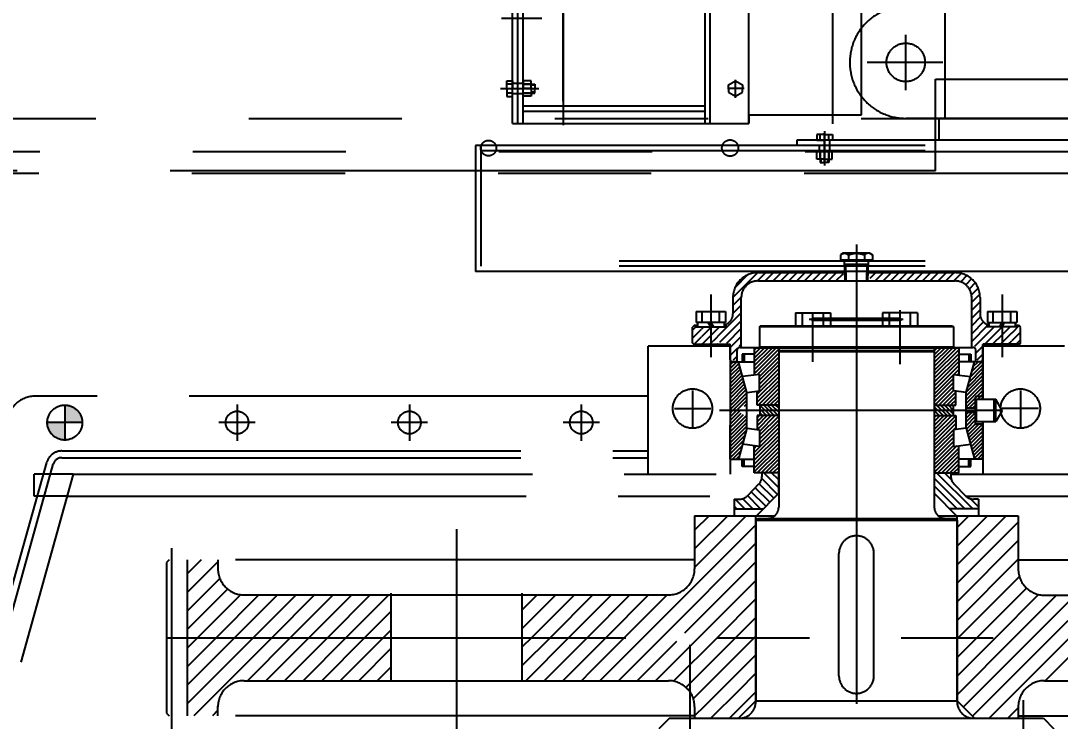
# Model space of a CAD drawing. Header units: millimetres. Extents: x 0 to 29400, y -802 to 20790.
# Drawn here: x 13250 to 14439, y 13466 to 14267 of the extents above; entities that cross this region are included whole.
import ezdxf

# ---------------------------------------------------------------- set-up
doc = ezdxf.new("R2010")
doc.units = ezdxf.units.MM
doc.header["$LTSCALE"] = 700
for name, pattern in [('F', [0.75, 0.5, -0.25]), ('G', [2, 1.25, -0.25, 0.25, -0.25]), ('K', [2.5, 1.25, -0.25, 0.25, -0.25, 0.25, -0.25])]:
    doc.linetypes.add(name, pattern=pattern)
for name, color, linetype in [('01', 7, 'Continuous'), ('02', 1, 'Continuous'), ('04', 2, 'F'), ('05', 4, 'G'), ('07', 6, 'K'), ('08', 1, 'Continuous'), ('11', 3, 'Continuous')]:
    doc.layers.add(name, color=color, linetype=linetype)
doc.styles.get("Standard").update_dxf_attribs({"font": 'isocp', "width": 0.707, "bigfont": 'intecad.shx'})
doc.dimstyles.new('INTE', dxfattribs={"dimscale": 70, "dimtxt": 3.5, "dimasz": 3, "dimexe": 3, "dimexo": 0, "dimgap": 1, "dimtad": 1, "dimdec": 0, "dimdsep": 46, "dimtxsty": 'Standard', "dimcen": 0, "dimclrd": 1, "dimclre": 1, "dimclrt": 3, "dimadec": 0, "dimazin": 0, "dimtfac": 1, "dimtdec": 0, "dimtmove": 0, "dimatfit": 0, "dimfxl": 1, "dimarcsym": 0})

# ---------------------------------------------------------------- blocks, each defined once
blk = doc.blocks.new('WERWER')
at = {"layer": '07', "color": 6, "linetype": 'K'}
for p, q in [((45708.5, 26384.1), (45874.5, 26384.1)), ((45708.5, 26279.1), (45708.5, 26384.1)), ((45708.5, 26279.1), (42795.5, 26279.1))]:
    blk.add_line(p, q, dxfattribs=at)
blk = doc.blocks.new('werwerwer')
at = {"layer": '07', "color": 6, "linetype": 'K'}
for p, q in [((9497.5, 11711.9), (17834.5, 11711.9)), ((9433.5, 11673.9), (18336.5, 11673.9)), ((17307.5, 11648.9), (10678.5, 11648.9))]:
    blk.add_line(p, q, dxfattribs=at)
at = {"layer": '07'}
blk.add_blockref('WERWER', (-30876, -14627.3), dxfattribs=at)
blk = doc.blocks.new('w34')
at = {"layer": '07', "linetype": 'K', "ltscale": 0.6}
h = blk.add_hatch(color=6, dxfattribs=at)
h.paths.add_polyline_path([(11631.8, 36044.3), (11611.8, 36044.3), (11611.8, 36064.3, -0.414214)])
h.paths.add_polyline_path([(11611.8, 36024.3, -0.414214), (11591.8, 36044.3), (11611.8, 36044.3)])
at = {"layer": '07', "color": 6, "linetype": 'K', "ltscale": 0.6}
for p, q in [((12617.8, 36557.1), (12617.8, 36391.9)), ((12573.3, 36424.1), (12573.3, 36487.4)), ((12615.6, 36455.9), (12529.3, 36455.9)), ((13023.8, 36391.9), (12573.3, 36391.9)), ((12611.3, 36366.9), (12611.3, 36391.9)), ((13023.8, 36366.9), (12611.3, 36366.9)), ((12516.9, 36247.9), (12516.9, 34971)), ((12501.7, 36237.8), (12498.5, 36235.9)), ((12498.5, 36235.9), (12498.5, 36229.8)), ((12532.1, 36237.8), (12501.7, 36237.8)), ((12507.7, 36235.9), (12507.7, 36229.8)), ((12526.1, 36235.9), (12526.1, 36229.8)), ((12532.1, 36237.8), (12535.4, 36235.9)), ((12535.4, 36235.9), (12535.4, 36229.8)), ((12535.4, 36229.8), (12498.5, 36229.8)), ((12503.3, 36229.8), (12503.3, 36229.5)), ((12504, 36206.1), (12503.3, 36229.5)), ((12530.4, 36224.8), (12503.4, 36224.8)), ((12505.2, 36206.1), (12504.6, 36224.8)), ((12528.6, 36206.1), (12529.2, 36224.8)), ((12529.8, 36206.1), (12530.5, 36229.5)), ((12530.5, 36229.8), (12530.5, 36229.5)), ((12404.2, 36215.6), (12375.7, 36187.1)), ((12392.9, 36213.3), (12378, 36198.4)), ((12413.2, 36215.6), (12403.7, 36206.1)), ((12404.2, 36215.6), (12503.7, 36215.6)), ((12422.2, 36215.6), (12412.7, 36206.1)), ((12431.1, 36215.6), (12421.6, 36206.1)), ((12440.1, 36215.6), (12430.6, 36206.1)), ((12449.1, 36215.6), (12439.6, 36206.1)), ((12458.1, 36215.6), (12448.6, 36206.1)), ((12467.1, 36215.6), (12457.6, 36206.1)), ((12476, 36215.6), (12466.5, 36206.1)), ((12485, 36215.6), (12475.5, 36206.1)), ((12494, 36215.6), (12484.5, 36206.1)), ((12501.4, 36214), (12493.5, 36206.1)), ((12530.1, 36215.6), (12629.7, 36215.6)), ((12538.9, 36215.6), (12532.3, 36209)), ((12547.9, 36215.6), (12538.4, 36206.1)), ((12556.9, 36215.6), (12547.4, 36206.1)), ((12565.8, 36215.6), (12556.3, 36206.1)), ((12574.8, 36215.6), (12565.3, 36206.1)), ((12583.8, 36215.6), (12574.3, 36206.1)), ((12592.8, 36215.6), (12583.3, 36206.1)), ((12601.8, 36215.6), (12592.3, 36206.1)), ((12610.8, 36215.6), (12601.3, 36206.1)), ((12619.7, 36215.6), (12610.2, 36206.1)), ((12628.7, 36215.6), (12619.2, 36206.1)), ((12636.8, 36214.7), (12628.2, 36206.1)), ((12643.2, 36212.2), (12636.1, 36205)), ((12404.2, 36206.1), (12629.7, 36206.1)), ((12504, 36206.1), (12529.8, 36206.1)), ((12648.5, 36208.5), (12641.8, 36201.8)), ((12652.8, 36203.8), (12645.9, 36196.9)), ((12656, 36198), (12648.4, 36190.4)), ((12350.4, 36190.5), (12350.4, 36119.2)), ((12385.2, 36187.6), (12375.7, 36178.1)), ((12375.7, 36187.1), (12375.7, 36168.4)), ((12385.2, 36130.2), (12385.2, 36187.1)), ((12657.9, 36190.9), (12648.7, 36181.7)), ((12648.7, 36130.2), (12648.7, 36187.1)), ((12658.2, 36187.1), (12658.2, 36168.4)), ((12683.4, 36190.5), (12683.4, 36119.2)), ((12385.2, 36178.6), (12375.7, 36169.1)), ((12658.2, 36182.2), (12648.7, 36172.7)), ((12333.7, 36171.2), (12367.2, 36171.2)), ((12333.7, 36171.2), (12333.7, 36158.7)), ((12340.4, 36158.7), (12340.4, 36171.2)), ((12360.4, 36158.7), (12360.4, 36171.2)), ((12385.2, 36169.6), (12361.4, 36145.9)), ((12367.2, 36171.2), (12367.2, 36158.7)), ((12447.1, 36169.6), (12447.1, 36154.6)), ((12447.1, 36169.6), (12487.1, 36169.6)), ((12455.1, 36154.6), (12455.1, 36169.6)), ((12470.8, 36162.1), (12462.9, 36162.1)), ((12467.1, 36113.5), (12467.1, 36169.6)), ((12467.1, 36163.5), (12566.7, 36163.5)), ((12479.1, 36163.5), (12479.1, 36169.6)), ((12487.1, 36169.6), (12487.1, 36163.5)), ((12546.7, 36169.6), (12546.7, 36163.5)), ((12586.7, 36169.6), (12546.7, 36169.6)), ((12554.7, 36163.5), (12554.7, 36169.6)), ((12570.4, 36162.1), (12562.5, 36162.1)), ((12566.7, 36172.7), (12566.7, 36111.1)), ((12578.7, 36154.6), (12578.7, 36169.6)), ((12586.7, 36169.6), (12586.7, 36154.6)), ((12658.2, 36173.2), (12648.7, 36163.7)), ((12658.9, 36165), (12648.7, 36154.7)), ((12666.6, 36171.2), (12666.6, 36158.7)), ((12666.6, 36171.2), (12700.2, 36171.2)), ((12673.4, 36158.7), (12673.4, 36171.2)), ((12693.4, 36158.7), (12693.4, 36171.2)), ((12700.2, 36171.2), (12700.2, 36158.7)), ((12331.9, 36155.7), (12329.4, 36153.2)), ((12334.3, 36154.7), (12329.4, 36149.8)), ((12329.4, 36135.2), (12329.4, 36153.2)), ((12339.4, 36150.8), (12329.4, 36140.8)), ((12331.9, 36155.7), (12335.3, 36155.7)), ((12332.7, 36155.7), (12332.7, 36153.7)), ((12332.7, 36153.7), (12367.7, 36153.7)), ((12367.2, 36158.7), (12333.7, 36158.7)), ((12335.3, 36158.7), (12335.3, 36153.7)), ((12335.3, 36153.7), (12350.4, 36153.7)), ((12340.4, 36151.8), (12339.7, 36151.1)), ((12342.3, 36153.7), (12340.4, 36151.8)), ((12350.4, 36152.9), (12340.4, 36142.9)), ((12350.4, 36153.7), (12347.5, 36158.7)), ((12350.4, 36160.8), (12350.4, 36151.6)), ((12350.4, 36158.7), (12353.3, 36153.7)), ((12351.3, 36153.7), (12350.4, 36152.9)), ((12360.2, 36153.7), (12350.4, 36143.9)), ((12385.2, 36160.7), (12361.4, 36136.9)), ((12365.5, 36158.7), (12365.5, 36153.7)), ((12367.7, 36156.6), (12367.7, 36153.7)), ((12385.2, 36151.7), (12368.2, 36134.7)), ((12405.9, 36153.6), (12406.9, 36154.6)), ((12627.9, 36153.6), (12405.9, 36153.6)), ((12405.9, 36153.6), (12405.9, 36130.6)), ((12626.9, 36154.6), (12406.9, 36154.6)), ((12566.7, 36160.8), (12467.1, 36160.8)), ((12479.1, 36154.6), (12479.1, 36160.8)), ((12487.1, 36160.8), (12487.1, 36154.6)), ((12546.7, 36160.8), (12546.7, 36154.6)), ((12554.7, 36154.6), (12554.7, 36160.8)), ((12626.9, 36154.6), (12627.9, 36153.6)), ((12627.9, 36153.6), (12627.9, 36130.6)), ((12662.6, 36159.7), (12648.7, 36145.8)), ((12666.5, 36154.7), (12648.7, 36136.8)), ((12672.4, 36151.6), (12652, 36131.1)), ((12666.1, 36156.6), (12666.1, 36153.7)), ((12701.1, 36153.7), (12666.1, 36153.7)), ((12666.6, 36158.7), (12700.2, 36158.7)), ((12668.3, 36158.7), (12668.3, 36153.7)), ((12674.5, 36153.7), (12672.4, 36151.6)), ((12683.4, 36153.6), (12672.4, 36142.6)), ((12683.4, 36158.7), (12680.5, 36153.7)), ((12683.4, 36160.8), (12683.4, 36151.6)), ((12683.4, 36153.7), (12686.3, 36158.7)), ((12683.5, 36153.7), (12683.4, 36153.6)), ((12692.5, 36153.7), (12683.4, 36144.6)), ((12698.5, 36153.7), (12683.4, 36153.7)), ((12703.2, 36155.4), (12694.4, 36146.6)), ((12698.5, 36158.7), (12698.5, 36153.7)), ((12698.5, 36155.7), (12701.9, 36155.7)), ((12701.1, 36155.7), (12701.1, 36153.7)), ((12701.9, 36155.7), (12704.4, 36153.2)), ((12704.4, 36135.1), (12704.4, 36153.1)), ((12339.4, 36141.8), (12332.2, 36134.7)), ((12340.4, 36142.9), (12339.7, 36142.1)), ((12346.2, 36139.7), (12342.4, 36135.9)), ((12350.4, 36143.9), (12346.2, 36139.7)), ((12355.2, 36139.7), (12350.4, 36134.9)), ((12360.4, 36144.9), (12355.2, 36139.7)), ((12361.4, 36145.9), (12360.4, 36144.9)), ((12385.2, 36142.7), (12372.5, 36130)), ((12672.4, 36142.6), (12664.5, 36134.7)), ((12683.4, 36144.6), (12672.5, 36133.7)), ((12694.2, 36146.4), (12683.4, 36135.6)), ((12704.4, 36147.6), (12694.4, 36137.6)), ((12704.4, 36138.7), (12700.4, 36134.7)), ((12278.9, 35985.3), (12278.9, 36131.7)), ((12372.4, 36131.7), (12278.9, 36131.7)), ((12329.4, 36135.2), (12330.9, 36133.7)), ((12330.9, 36133.7), (12330.9, 36131.7)), ((12330.9, 36133.7), (12372.5, 36133.7)), ((12340.4, 36133.9), (12340.2, 36133.7)), ((12342.4, 36135.9), (12340.4, 36133.9)), ((12350.4, 36134.9), (12349.2, 36133.7)), ((12358.4, 36133.9), (12358.2, 36133.7)), ((12361.4, 36136.9), (12360.4, 36135.9)), ((12372.4, 36131.7), (12372.4, 35985.3)), ((12372.5, 36115.8), (12372.5, 36133.7)), ((12380.5, 36129), (12372.5, 36121)), ((12380.4, 36114.2), (12380.4, 36127)), ((12385.2, 36133.7), (12383, 36131.6)), ((12383.6, 36130.2), (12406.4, 36130.2)), ((12400, 36129.6), (12633.9, 36129.6)), ((12400, 36129.6), (12400, 36098.6)), ((12402, 36129), (12400, 36127)), ((12406.5, 36129), (12400, 36122.5)), ((12411, 36129), (12400, 36118)), ((12415.5, 36129), (12400, 36113.5)), ((12420, 36129), (12400, 36109)), ((12424.4, 36129), (12400, 36104.5)), ((12428, 36128.1), (12400, 36100)), ((12627.9, 36130.6), (12405.9, 36130.6)), ((12406.9, 36129.6), (12405.9, 36130.6)), ((12626.9, 36129.6), (12406.9, 36129.6)), ((12428, 36129.6), (12428, 35986.8)), ((12428, 36125.3), (12429.5, 36126.8)), ((12429.5, 36126.8), (12604.4, 36126.8)), ((12605.9, 36125.3), (12604.4, 36126.8)), ((12605.8, 36129.6), (12605.8, 35986.8)), ((12608.5, 36129), (12605.8, 36126.3)), ((12613, 36129), (12605.9, 36121.8)), ((12617.5, 36129), (12605.9, 36117.4)), ((12622, 36129), (12605.9, 36112.9)), ((12626.5, 36129), (12605.9, 36108.4)), ((12631, 36129), (12605.9, 36103.9)), ((12633.9, 36127.4), (12605.9, 36099.4)), ((12627.9, 36130.6), (12626.9, 36129.6)), ((12627.4, 36130.2), (12650.2, 36130.2)), ((12633.9, 36129.6), (12633.9, 36098.6)), ((12661.3, 36131.5), (12653.4, 36123.6)), ((12653.4, 36114.2), (12653.4, 36127)), ((12661.3, 36115.8), (12661.3, 36133.3)), ((12661.4, 36131.7), (12661.4, 36070.9)), ((12754.9, 36131.7), (12661.4, 36131.7)), ((12702.9, 36133.7), (12661.8, 36133.7)), ((12683.4, 36135.6), (12681.5, 36133.7)), ((12694.2, 36137.4), (12690.4, 36133.7)), ((12704.4, 36135.2), (12702.9, 36133.7)), ((12702.9, 36133.7), (12702.9, 36131.7)), ((12372.5, 36115.8), (12374.1, 36114.2)), ((12380.4, 36120), (12376, 36115.6)), ((12400, 36122.5), (12386.1, 36122.5)), ((12386.1, 36122.5), (12386.1, 36113.8)), ((12388.4, 36122.5), (12388.4, 36113.8)), ((12428, 36123.5), (12403.4, 36099)), ((12428, 36119), (12406, 36097)), ((12428, 36125.3), (12605.9, 36125.3)), ((12428, 36125.3), (12428, 35947.5)), ((12605.9, 36125.3), (12605.9, 35947.5)), ((12633.9, 36122.9), (12605.9, 36094.9)), ((12633.9, 36118.4), (12605.9, 36090.4)), ((12633.9, 36122.5), (12647.8, 36122.5)), ((12645.5, 36122.5), (12645.5, 36113.8)), ((12647.8, 36122.4), (12647.8, 36113.7)), ((12661.3, 36122.5), (12654.4, 36115.6)), ((12661.3, 36115.8), (12659.7, 36114.2)), ((12376, 36113.8), (12372.5, 36110.2)), ((12380.3, 36113.8), (12372.5, 36106)), ((12372.5, 36113.8), (12400, 36113.8)), ((12382.6, 36111.9), (12372.5, 36101.7)), ((12383.5, 36108.5), (12372.5, 36097.5)), ((12384.4, 36105.2), (12372.5, 36093.2)), ((12374.1, 36114.2), (12380.4, 36114.2)), ((12391.5, 36078.5), (12382.1, 36113.8)), ((12428, 36114.6), (12406, 36092.6)), ((12428, 36110.1), (12406, 36088.1)), ((12428, 36105.6), (12406, 36083.6)), ((12633.9, 36113.9), (12605.9, 36085.9)), ((12633.9, 36109.4), (12605.9, 36081.4)), ((12633.9, 36105), (12628.2, 36099.3)), ((12661.4, 36113.8), (12633.9, 36113.8)), ((12642.4, 36078.5), (12651.7, 36113.8)), ((12661.4, 36113.8), (12645.5, 36113.8)), ((12661.4, 36106.4), (12645.6, 36090.6)), ((12661.4, 36110.6), (12647.1, 36096.3)), ((12660.3, 36113.8), (12648.6, 36102.1)), ((12656, 36113.8), (12650.1, 36107.9)), ((12651.8, 36113.8), (12651.6, 36113.6)), ((12653.4, 36114.2), (12659.7, 36114.2)), ((12661.4, 36070.9), (12661.4, 36113.8)), ((12385.3, 36101.8), (12372.5, 36089)), ((12386.2, 36098.5), (12372.5, 36084.8)), ((12387.1, 36095.1), (12372.5, 36080.5)), ((12388, 36091.8), (12372.5, 36076.3)), ((12406, 36099.3), (12386.5, 36096.8)), ((12428, 36101.1), (12403.5, 36076.6)), ((12428, 36096.6), (12403.5, 36072.1)), ((12428, 36092.1), (12403.5, 36067.6)), ((12406, 36080.4), (12406, 36099.3)), ((12627.9, 36099), (12605.9, 36076.9)), ((12627.9, 36094.5), (12605.9, 36072.5)), ((12627.9, 36080.4), (12627.9, 36099.3)), ((12627.9, 36099.3), (12647.3, 36096.8)), ((12633.9, 36100.5), (12632.2, 36098.8)), ((12661.4, 36093.7), (12642.4, 36074.7)), ((12661.4, 36097.9), (12642.5, 36079.1)), ((12661.4, 36102.1), (12644.1, 36084.8)), ((12329.5, 36081.1), (12329.5, 36039.4)), ((12388.8, 36088.4), (12372.4, 36072)), ((12389.7, 36085), (12372.4, 36067.7)), ((12390.6, 36081.7), (12372.4, 36063.5)), ((12391.5, 36078.5), (12406, 36080.4)), ((12403.5, 36064.2), (12403.5, 36080.1)), ((12428, 36087.6), (12404.6, 36064.2)), ((12428, 36083.1), (12409, 36064.2)), ((12627.9, 36090), (12605.9, 36068)), ((12627.9, 36085.5), (12606.6, 36064.2)), ((12627.9, 36081), (12611.1, 36064.2)), ((12630.4, 36079), (12615.6, 36064.2)), ((12642.4, 36078.5), (12627.9, 36080.4)), ((12630.4, 36064.2), (12630.4, 36080.1)), ((12661.4, 36089.4), (12642.4, 36070.4)), ((12661.4, 36085.2), (12642.4, 36066.2)), ((12661.4, 36080.9), (12652.8, 36072.3)), ((12704.3, 36081.1), (12704.3, 36039.4)), ((12278.9, 36074.3), (11576.9, 36074.3)), ((12391.5, 36078.3), (12372.4, 36059.2)), ((12391.5, 36074.1), (12375.6, 36058.2)), ((12391.5, 36069.8), (12379.9, 36058.2)), ((12391.5, 36037.9), (12391.5, 36078.5)), ((12428, 36078.6), (12413.5, 36064.2)), ((12428, 36074.1), (12418, 36064.2)), ((12428, 36069.7), (12422.5, 36064.2)), ((12630.4, 36074.5), (12620.1, 36064.2)), ((12630.4, 36070), (12624.6, 36064.2)), ((12642.4, 36037.9), (12642.4, 36078.5)), ((12652.8, 36072.3), (12642.4, 36061.9)), ((12652.8, 36068.1), (12645.4, 36060.7)), ((12652.8, 36073.1), (12652.8, 36043.3)), ((12654.1, 36069.4), (12652.8, 36068.1)), ((12660.4, 36074.1), (12653.8, 36074.1)), ((12654.1, 36045.5), (12654.1, 36070.9)), ((12654.1, 36070.9), (12676.1, 36070.9)), ((12661.4, 36076.7), (12655.6, 36070.9)), ((12661.4, 36072.4), (12659.8, 36070.9)), ((12674.1, 36070.9), (12674.1, 36045.5)), ((12676.1, 36045.5), (12676.1, 36070.9)), ((12683.4, 36058.2), (12676.1, 36070.9)), ((11611.8, 36065.1), (11611.8, 36023.4)), ((11808.8, 36065.1), (11808.8, 36023.4)), ((12005.8, 36065.1), (12005.8, 36023.4)), ((12202.3, 36065.1), (12202.3, 36023.4)), ((12308.7, 36060.3), (12350.3, 36060.3)), ((12683.4, 36058.2), (12360.3, 36058.2)), ((12379.6, 36058), (12372.4, 36050.7)), ((12383.9, 36058), (12372.4, 36046.5)), ((12375.3, 36057.9), (12372.4, 36055)), ((12384.8, 36058.9), (12384.1, 36058.2)), ((12391.5, 36065.6), (12388.5, 36062.6)), ((12428, 36064.2), (12403.5, 36064.2)), ((12406.3, 36064.2), (12406.3, 36052.2)), ((12414, 36052.2), (12406.3, 36059.9)), ((12409.5, 36052.2), (12406.3, 36055.4)), ((12418.5, 36052.2), (12406.5, 36064.2)), ((12422.9, 36052.2), (12410.9, 36064.2)), ((12427.4, 36052.2), (12415.4, 36064.2)), ((12428, 36056.2), (12419.9, 36064.2)), ((12428, 36060.7), (12424.4, 36064.2)), ((12428, 36065.2), (12427, 36064.2)), ((12605.9, 36064.2), (12630.4, 36064.2)), ((12616, 36052.2), (12605.9, 36062.4)), ((12611.5, 36052.2), (12605.9, 36057.9)), ((12620.5, 36052.2), (12608.5, 36064.2)), ((12625, 36052.2), (12613, 36064.2)), ((12627.6, 36054.1), (12617.5, 36064.2)), ((12627.6, 36058.6), (12622, 36064.2)), ((12627.6, 36063.1), (12626.5, 36064.2)), ((12627.6, 36064.2), (12627.6, 36052.2)), ((12630.4, 36065.5), (12629.1, 36064.2)), ((12652.8, 36060.7), (12642.4, 36060.7)), ((12644.6, 36055.7), (12642.4, 36053.4)), ((12648.9, 36055.7), (12642.4, 36049.2)), ((12652.8, 36055.7), (12642.4, 36055.7)), ((12652.8, 36055.4), (12642.4, 36045)), ((12652.8, 36063.8), (12649.6, 36060.7)), ((12654.1, 36065.2), (12652.8, 36063.8)), ((12654.1, 36060.9), (12652.8, 36059.6)), ((12683.4, 36058.2), (12676.1, 36045.5)), ((12725.1, 36060.3), (12683.5, 36060.3)), ((11632.6, 36044.3), (11591, 36044.3)), ((11829.6, 36044.3), (11788, 36044.3)), ((12026.6, 36044.3), (11985, 36044.3)), ((12223.1, 36044.3), (12181.5, 36044.3)), ((12384.8, 36054.7), (12372.4, 36042.3)), ((12387.5, 36053.2), (12372.5, 36038.1)), ((12391.5, 36052.8), (12372.5, 36033.8)), ((12391.5, 36048.6), (12372.5, 36029.6)), ((12391.5, 36044.4), (12372.5, 36025.4)), ((12406, 36052.2), (12403.5, 36049.6)), ((12410.5, 36052.2), (12403.5, 36045.2)), ((12415, 36052.2), (12403.5, 36040.7)), ((12403.5, 36052.2), (12403.5, 36036.4)), ((12428, 36052.2), (12403.5, 36052.2)), ((12419.5, 36052.2), (12403.6, 36036.3)), ((12424, 36052.2), (12406, 36034.2)), ((12428, 36051.7), (12406, 36029.7)), ((12428, 36047.2), (12406, 36025.2)), ((12607, 36052.2), (12605.9, 36053.4)), ((12608.1, 36052.2), (12605.9, 36050)), ((12612.6, 36052.2), (12605.9, 36045.5)), ((12617.1, 36052.2), (12605.9, 36041)), ((12621.5, 36052.2), (12605.9, 36036.5)), ((12626, 36052.2), (12605.9, 36032)), ((12605.9, 36052.2), (12630.4, 36052.2)), ((12630.4, 36052.1), (12605.9, 36027.6)), ((12630.4, 36047.6), (12605.9, 36023.1)), ((12630.4, 36052.2), (12630.4, 36036.4)), ((12652.8, 36051.1), (12642.4, 36040.7)), ((12652.8, 36046.9), (12642.7, 36036.8)), ((12654.1, 36045.5), (12676.1, 36045.5)), ((12661.4, 36045.5), (12661.4, 35985.3)), ((12661.4, 36002.6), (12661.4, 36045.5)), ((12372.5, 36002.6), (12372.5, 36041.3)), ((12391.5, 36040.1), (12372.5, 36021.1)), ((12390.7, 36035.1), (12372.5, 36016.9)), ((12391.5, 36037.9), (12382.1, 36002.6)), ((12391.5, 36037.9), (12406, 36036)), ((12428, 36038.2), (12400, 36010.2)), ((12428, 36033.7), (12400, 36005.7)), ((12428, 36042.7), (12406, 36020.7)), ((12406, 36036), (12406, 36017.1)), ((12630.4, 36043.1), (12605.9, 36018.6)), ((12630.4, 36038.6), (12605.9, 36014.1)), ((12627.9, 36031.6), (12605.9, 36009.6)), ((12642.4, 36037.9), (12627.9, 36036)), ((12627.9, 36036), (12627.9, 36017.1)), ((12642.4, 36037.9), (12651.7, 36002.6)), ((12652.9, 36042.8), (12643.6, 36033.4)), ((12656.7, 36042.3), (12644.5, 36030.1)), ((12660.8, 36042.2), (12645.3, 36026.7)), ((12661.4, 36038.5), (12646.2, 36023.4)), ((12661.4, 36034.3), (12647.1, 36020)), ((12660.4, 36042.3), (12653.8, 36042.3)), ((12389.2, 36029.4), (12372.5, 36012.6)), ((12387.7, 36023.6), (12372.5, 36008.4)), ((12406, 36017.1), (12386.5, 36019.6)), ((12428, 36029.2), (12400, 36001.2)), ((12428, 36024.8), (12400, 35996.8)), ((12428, 36020.3), (12400, 35992.3)), ((12627.9, 36027.1), (12605.9, 36005.1)), ((12627.9, 36022.6), (12605.9, 36000.6)), ((12627.9, 36017.1), (12647.3, 36019.6)), ((12661.4, 36030), (12648, 36016.6)), ((12661.4, 36025.8), (12648.9, 36013.3)), ((12661.4, 36021.5), (12649.8, 36009.9)), ((11608.3, 36011.8), (12278.9, 36011.8)), ((12386.2, 36017.8), (12372.5, 36004.1)), ((12384.6, 36012.1), (12375.2, 36002.6)), ((12400, 35986.8), (12400, 36017.9)), ((12402.7, 36017.5), (12400, 36014.7)), ((12428, 36015.8), (12400, 35987.8)), ((12428, 36011.3), (12403.4, 35986.8)), ((12627.9, 36018.1), (12605.9, 35996.1)), ((12631.8, 36017.6), (12605.9, 35991.6)), ((12633.9, 36015.2), (12605.9, 35987.1)), ((12633.9, 36010.7), (12610, 35986.8)), ((12633.9, 35986.8), (12633.9, 36017.9)), ((12661.4, 36017.3), (12650.7, 36006.6)), ((12661.4, 36013.1), (12651.5, 36003.2)), ((12661.4, 36008.8), (12655.2, 36002.6)), ((11538.1, 35808.1), (11591.3, 35998.8)), ((11545.5, 35806), (11598.7, 35996.8)), ((11608.3, 36004.1), (12278.9, 36004.1)), ((12372.5, 36002.6), (12400, 36002.6)), ((12383.1, 36006.3), (12379.4, 36002.6)), ((12386.1, 35993.9), (12386.1, 36002.6)), ((12388.4, 35993.9), (12388.4, 36002.6)), ((12428, 36006.8), (12407.9, 35986.8)), ((12428, 36002.3), (12412.4, 35986.8)), ((12428, 35997.8), (12416.9, 35986.8)), ((12633.9, 36006.2), (12614.5, 35986.8)), ((12633.9, 36001.7), (12619, 35986.8)), ((12633.9, 35997.2), (12623.5, 35986.8)), ((12661.4, 36002.6), (12633.9, 36002.6)), ((12645.5, 35993.9), (12645.5, 36002.6)), ((12647.8, 35993.9), (12647.8, 36002.6)), ((12661.4, 36004.6), (12659.5, 36002.6)), ((11621.4, 35985.3), (11561.5, 35770.3)), ((11621.4, 35985.3), (11576.8, 35985.3)), ((11576.8, 35960.3), (11576.8, 35985.3)), ((11621.4, 35985.3), (12408.9, 35985.3)), ((12400, 35993.9), (12386.1, 35993.9)), ((12428, 35986.8), (12400, 35986.8)), ((12408.9, 35986.8), (12408.9, 35982.7)), ((12427.8, 35970.1), (12410.9, 35987)), ((12427.8, 35979.1), (12419.9, 35987)), ((12428, 35993.3), (12421.4, 35986.8)), ((12428, 35988.8), (12425.9, 35986.8)), ((12427.8, 35986.8), (12427.8, 35963.2)), ((12605.8, 35986.8), (12633.9, 35986.8)), ((12605.9, 35986.8), (12605.9, 35963.2)), ((12649.8, 35945.6), (12608.5, 35987)), ((12625.4, 35979), (12617.5, 35987)), ((12624.9, 35986.8), (12624.9, 35982.5)), ((12624.9, 35985.3), (13051.6, 35985.3)), ((12633.9, 35992.7), (12628, 35986.8)), ((12633.9, 35988.2), (12632.4, 35986.8)), ((12633.9, 35993.9), (12647.8, 35993.9)), ((12405.1, 35973.7), (12392.2, 35960.6)), ((12422.3, 35957.7), (12405.7, 35974.3)), ((12426.7, 35962.2), (12408.7, 35980.3)), ((12640.8, 35945.6), (12606, 35980.5)), ((12628.7, 35973.7), (12641.6, 35960.6)), ((11614.4, 35960.3), (11576.8, 35960.3)), ((11614.4, 35960.3), (12391.9, 35960.3)), ((12407.2, 35945.8), (12392.2, 35960.8)), ((12413.3, 35948.7), (12396.7, 35965.3)), ((12417.8, 35953.2), (12401.2, 35969.8)), ((12427.8, 35963.2), (12402.5, 35937.8)), ((12427.8, 35963.2), (12427.9, 35963.2)), ((12605.8, 35963.2), (12606, 35963.2)), ((12631.9, 35945.6), (12606, 35971.5)), ((12606, 35963.2), (12631.4, 35937.7)), ((12641.9, 35960.3), (13051.6, 35960.3)), ((12377.2, 35956.8), (12377.2, 35937.8)), ((12377.2, 35956.8), (12382.8, 35956.7)), ((12380.3, 35945.8), (12377.2, 35948.9)), ((12389.3, 35945.8), (12378.2, 35956.9)), ((12398.3, 35945.8), (12386.7, 35957.4)), ((12656.6, 35947.8), (12647.1, 35957.4)), ((12656.6, 35956.7), (12650.8, 35956.7)), ((12656.6, 35956.8), (12656.6, 35956.8)), ((12656.6, 35956.7), (12656.6, 35937.7)), ((12348.5, 35937.8), (12331.9, 35921.2)), ((12369.7, 35937.8), (12331.9, 35899.9)), ((12390.9, 35937.8), (12331.9, 35878.7)), ((12331.9, 35937.8), (12331.9, 35877.3)), ((12331.9, 35937.8), (12423.5, 35937.8)), ((12377.2, 35945.8), (12410.4, 35945.8)), ((12377.2, 35937.8), (12423.5, 35937.8)), ((12401.9, 35726.3), (12401.9, 35937.8)), ((12610.4, 35937.8), (12701.9, 35937.8)), ((12610.4, 35937.8), (12656.6, 35937.8)), ((12656.6, 35945.8), (12623.4, 35945.8)), ((12631.9, 35726.3), (12631.9, 35937.8)), ((12645.5, 35937.8), (12631.9, 35924.2)), ((12666.7, 35937.8), (12631.9, 35903)), ((12687.9, 35937.8), (12631.9, 35881.8)), ((12701.9, 35937.8), (12701.9, 35877)), ((12401.9, 35927.5), (12272.7, 35798.3)), ((12401.9, 35932.8), (12403.9, 35934.8)), ((12401.9, 35932.8), (12401.9, 35725.3)), ((12401.9, 35932.8), (12631.9, 35932.8)), ((12403.9, 35934.8), (12629.9, 35934.8)), ((12631.9, 35932.8), (12629.9, 35934.8)), ((12631.9, 35932.8), (12631.9, 35725.3)), ((12701.9, 35930.6), (12631.9, 35860.6)), ((12059.9, 35660.7), (12059.9, 35922.5)), ((12516.9, 35914.8), (12516.9, 35914.8)), ((12401.9, 35906.3), (12293.9, 35798.3)), ((12701.9, 35909.4), (12631.9, 35839.3)), ((11733.9, 35900.6), (11733.9, 35692.9)), ((12496.9, 35754.8), (12496.9, 35894.8)), ((12536.9, 35754.8), (12536.9, 35894.8)), ((11731.1, 35887.3), (11728.1, 35884.3)), ((11728.1, 35884.3), (11728.1, 35712.3)), ((12331.9, 35887.3), (11731.1, 35887.3)), ((11751.8, 35887.3), (11751.8, 35709.3)), ((11767.7, 35887.3), (11751.8, 35871.4)), ((11786.9, 35885.3), (11751.8, 35850.2)), ((11786.9, 35887.3), (11786.9, 35877.3)), ((12401.9, 35885.1), (12320.5, 35803.7)), ((12701.9, 35888.1), (12631.9, 35818.1)), ((12701.9, 35887.3), (13047.8, 35887.3)), ((11789, 35866.2), (11751.8, 35828.9)), ((12703.2, 35868.2), (12633.3, 35798.3)), ((11798, 35854), (11751.8, 35807.7)), ((12401.9, 35863.9), (12336.3, 35798.3)), ((12711.4, 35855.2), (12654.5, 35798.3)), ((11812.8, 35847.6), (11763.5, 35798.3)), ((11833.7, 35847.3), (11784.7, 35798.3)), ((11855, 35847.3), (11806, 35798.3)), ((11816.9, 35847.3), (12301.9, 35847.3)), ((11876.2, 35847.3), (11827.2, 35798.3)), ((11897.4, 35847.3), (11848.4, 35798.3)), ((11918.6, 35847.3), (11869.6, 35798.3)), ((11939.8, 35847.3), (11890.8, 35798.3)), ((11961, 35847.3), (11912, 35798.3)), ((11982.2, 35847.3), (11933.2, 35798.3)), ((11984.9, 35749.3), (11984.9, 35849.3)), ((12134.9, 35749.3), (12134.9, 35849.3)), ((12151.9, 35847.3), (12134.9, 35830.2)), ((12173.2, 35847.3), (12134.9, 35809)), ((12194.4, 35847.3), (12145.4, 35798.3)), ((12215.6, 35847.3), (12166.6, 35798.3)), ((12236.8, 35847.3), (12187.8, 35798.3)), ((12258, 35847.3), (12209, 35798.3)), ((12279.2, 35847.3), (12230.2, 35798.3)), ((12300.4, 35847.3), (12251.4, 35798.3)), ((12401.9, 35842.7), (12357.5, 35798.3)), ((12725.2, 35847.8), (12675.7, 35798.3)), ((12745.7, 35847), (12696.9, 35798.3)), ((12766.9, 35847.1), (12718.1, 35798.3)), ((12731.9, 35847), (12927.5, 35847.1)), ((12788.1, 35847.1), (12739.3, 35798.3)), ((11984.9, 35828.7), (11954.5, 35798.3)), ((12401.9, 35821.5), (12378.7, 35798.3)), ((11984.9, 35807.5), (11975.7, 35798.3)), ((11728.1, 35798.3), (13356.3, 35798.3)), ((11763.5, 35798.3), (11751.8, 35786.5)), ((11784.7, 35798.3), (11751.8, 35765.3)), ((11806, 35798.3), (11751.8, 35744.1)), ((11827.2, 35798.3), (11751.8, 35722.9)), ((11848.4, 35798.3), (11759.4, 35709.3)), ((11869.6, 35798.3), (11820.6, 35749.3)), ((11890.8, 35798.3), (11841.8, 35749.3)), ((11912, 35798.3), (11863, 35749.3)), ((11933.2, 35798.3), (11884.2, 35749.3)), ((11954.5, 35798.3), (11905.5, 35749.3)), ((11975.7, 35798.3), (11926.7, 35749.3)), ((12145.4, 35798.3), (12134.9, 35787.8)), ((12166.6, 35798.3), (12134.9, 35766.6)), ((12187.8, 35798.3), (12138.8, 35749.3)), ((12209, 35798.3), (12160, 35749.3)), ((12230.2, 35798.3), (12181.2, 35749.3)), ((12251.4, 35798.3), (12212.8, 35759.7)), ((12272.7, 35798.3), (12247.1, 35772.7)), ((12311, 35794.2), (12266.1, 35749.3)), ((12293.9, 35798.3), (12281.4, 35785.8)), ((12336.3, 35798.3), (12287.3, 35749.3)), ((12357.5, 35798.3), (12307.9, 35748.7)), ((12378.7, 35798.3), (12322, 35741.6)), ((12399.9, 35798.3), (12330.4, 35728.7)), ((12401.9, 35800.3), (12399.9, 35798.3)), ((12633.3, 35798.3), (12631.9, 35796.9)), ((12654.5, 35798.3), (12631.9, 35775.7)), ((12675.7, 35798.3), (12631.9, 35754.5)), ((12696.9, 35798.3), (12631.9, 35733.3)), ((12718.1, 35798.3), (12639, 35719.2)), ((12739.3, 35798.3), (12649.6, 35708.6)), ((12760.6, 35798.3), (12668.6, 35706.3)), ((12781.8, 35798.3), (12732.8, 35749.3)), ((11984.9, 35786.3), (11947.9, 35749.3)), ((12281.4, 35785.8), (12244.9, 35749.3)), ((12326.3, 35790.3), (12326.3, 35296.2)), ((12247.1, 35772.7), (12223.7, 35749.3)), ((12401.9, 35779), (12343, 35720.1)), ((11984.9, 35765.1), (11969.1, 35749.3)), ((12212.8, 35759.7), (12202.4, 35749.3)), ((11816.9, 35749.3), (12301.9, 35749.3)), ((12401.9, 35757.8), (12381.9, 35737.8)), ((12731.9, 35749.3), (12927.5, 35749.3)), ((12381.9, 35737.8), (12350.4, 35706.3)), ((12401.9, 35736.6), (12371.6, 35706.3)), ((12516.9, 35734.8), (12516.9, 35734.8)), ((12326.4, 35727), (12326.4, 35333.3)), ((12401.9, 35726.3), (12381.9, 35706.3)), ((12401.9, 35726.3), (12631.9, 35726.3)), ((12631.9, 35726.3), (12651.9, 35706.3)), ((12707.4, 35727), (12707.4, 35333.3)), ((11728.1, 35712.3), (11731.1, 35709.3)), ((11786.9, 35715.6), (11780.6, 35709.3)), ((11786.9, 35709.3), (11786.9, 35720)), ((12343, 35720.1), (12331.9, 35709)), ((12331.9, 35719.3), (12331.9, 35706.3)), ((12701.9, 35718.4), (12689.8, 35706.3)), ((12701.9, 35719.3), (12701.9, 35706.3)), ((12331.9, 35709.3), (11731.1, 35709.3)), ((12303.1, 35706.3), (12291.1, 35694.3)), ((12303.1, 35706.3), (12730.7, 35706.3)), ((12331.9, 35706.3), (12701.9, 35706.3)), ((12701.9, 35709.3), (13044.3, 35709.3)), ((12730.7, 35706.3), (12742.7, 35694.3))]:
    blk.add_line(p, q, dxfattribs=at)
for centre, radius in [((12573.3, 36455.9), 22), ((12467.1, 36162.1), 1.33), ((12566.7, 36162.1), 1.33), ((12329.5, 36060.3), 22.5), ((12704.3, 36060.3), 22.5), ((11611.8, 36044.3), 20), ((11808.8, 36044.3), 13), ((12005.8, 36044.3), 13), ((12202.3, 36044.3), 13)]:
    blk.add_circle(centre, radius, dxfattribs=at)
for centre, radius, start, end in [((12573.3, 36455.9), 64, 96.2793, 270), ((12404.2, 36187.1), 28.5, 90, 180), ((12629.7, 36187.1), 28.5, 0, 90), ((12404.2, 36187.1), 19, 90, 180), ((12629.7, 36187.1), 19, 0, 90), ((12363, 36168.4), 12.7, 281.6932, 0), ((12670.9, 36168.4), 12.7, 180, 258.4196), ((12383.6, 36127), 3.2, 90, 180), ((12650.2, 36127), 3.2, 0, 90), ((12661.8, 36133.2), 0.5, 90, 180), ((11576.9, 36044.3), 30, 90, 180), ((12653.8, 36073.1), 1, 90, 180), ((12653.8, 36073.1), 1, 90, 180), ((12660.4, 36075.1), 1, 270, 0), ((12653.8, 36043.3), 1, 180, 270), ((12660.4, 36041.3), 1, 0, 90), ((11608.3, 35994.1), 17.7, 90, 164.4183), ((11608.3, 35994.1), 10, 90, 164.4183), ((12396.6, 35982.5), 12.3, 314.1926, 359.9672), ((12637.5, 35982.7), 12.6, 180.0319, 225.6797), ((12383.1, 35969.4), 12.7, 270, 315), ((12650.8, 35969.7), 13, 224.891, 270), ((12415.3, 35947.5), 12.7, 270, 0), ((12618.6, 35947.5), 12.7, 180, 270), ((12516.9, 35894.8), 20, 90, 180), ((12516.9, 35894.8), 20, 0, 90), ((11816.9, 35877.3), 30, 180.0026, 270), ((12301.9, 35877.3), 30, 270, 0.0036), ((12731.9, 35877), 30, 179.9964, 270.0074), ((11816.9, 35719.3), 30, 90, 179.9974), ((12301.9, 35719.3), 30, 0.0037, 90), ((12516.9, 35754.8), 20, 180, 270), ((12516.9, 35754.8), 20, 270, 0), ((12731.9, 35719.3), 30, 90, 179.9963), ((12382.9, 35725.3), 19, 270, 0), ((12650.9, 35725.3), 19, 180, 270)]:
    blk.add_arc(centre, radius, start, end, dxfattribs=at)
for points in [[(12500.1, 36236.9), (12503.1, 36237.8), (12507.7, 36235.9)], [(12507.7, 36235.9), (12516.9, 36237.8), (12526.1, 36235.9)], [(12533.7, 36236.9), (12530.7, 36237.8), (12526.1, 36235.9)]]:
    blk.add_spline(points, degree=3, dxfattribs=at)
blk = doc.blocks.new('*D1406')
at = {"layer": '08', "color": 1, "lineweight": -2, "ltscale": 1.166667}
for p, q in [((13870.3, 14793.9), (13870.3, 14147.2)), ((14178.6, 14148.9), (14178.6, 14567.2)), ((13660.3, 14357.2), (12998.5, 14357.2)), ((14178.6, 14357.2), (13870.3, 14357.2)), ((14388.6, 14357.2), (14598.6, 14357.2))]:
    blk.add_line(p, q, dxfattribs=at)
at = {"layer": '08', "color": 1, "ltscale": 1.166667}
for points in [[(13660.3, 14392.2), (13660.3, 14322.2), (13870.3, 14357.2)], [(14388.6, 14392.2), (14388.6, 14322.2), (14178.6, 14357.2)]]:
    blk.add_solid(points, dxfattribs=at)
at = {"layer": 'Defpoints', "color": 0, "ltscale": 1.166667}
for p in [(13870.3, 14793.9), (13870.3, 14357.2), (14178.6, 14148.9)]:
    blk.add_point(p, dxfattribs=at)
at = {"layer": '08', "color": 3, "ltscale": 1.166667, "insert": (13224.4, 14549.7), "char_height": 245, "attachment_point": 5}
blk.add_mtext('308', dxfattribs=at)
blk = doc.blocks.new('*D1419')
at = {"layer": '08', "color": 1, "lineweight": -2, "ltscale": 1.166667}
for p, q in [((13870.3, 14174.5), (13870.3, 14968)), ((15294.3, 14154.9), (15294.3, 14968)), ((15084.3, 14758), (14080.3, 14758))]:
    blk.add_line(p, q, dxfattribs=at)
at = {"layer": '08', "color": 1, "ltscale": 1.166667}
for points in [[(14080.3, 14793), (14080.3, 14723), (13870.3, 14758)], [(15084.3, 14793), (15084.3, 14723), (15294.3, 14758)]]:
    blk.add_solid(points, dxfattribs=at)
at = {"layer": 'Defpoints', "color": 0, "ltscale": 1.166667}
for p in [(13870.3, 14758), (13870.3, 14174.5), (15294.3, 14154.9)]:
    blk.add_point(p, dxfattribs=at)
at = {"layer": '08', "color": 3, "ltscale": 1.166667, "insert": (14582.3, 14950.5), "char_height": 245, "attachment_point": 5}
blk.add_mtext('1424', dxfattribs=at)
blk = doc.blocks.new('*U1559')
at = {"layer": '01'}
for p, q in [((0, 8.8), (-8, 4.2)), ((-8, 4.2), (-8, 0)), ((-8, -4.2), (-8, 0)), ((8, 4.2), (0, 8.8)), ((8, 0), (8, 4.2)), ((8, 0), (8, -4.2)), ((0, -8.8), (-8, -4.2)), ((8, -4.2), (0, -8.8))]:
    blk.add_line(p, q, dxfattribs=at)
at = {"layer": '05'}
for p, q in [((-9.9, 0), (9.3, 0)), ((0, -10.6), (0, 10.2))]:
    blk.add_line(p, q, dxfattribs=at)
blk = doc.blocks.new('MMMM')
at = {"layer": '01', "color": 7, "linetype": 'Continuous'}
for p, q in [((28063.1, 12270.9), (28063.1, 13820.9)), ((28063.1, 13820.9), (28289.2, 13820.9)), ((28462, 13080.9), (28289.2, 13080.9))]:
    blk.add_line(p, q, dxfattribs=at)
at = {"layer": '01'}
for p, q in [((28289.2, 13080.9), (28289.2, 13820.9)), ((28056.7, 13789.8), (28063.1, 13789.8)), ((28056.7, 13780.9), (28056.7, 13789.8)), ((28063.1, 13785.9), (28056.7, 13785.9)), ((28063.1, 13789.8), (28063.1, 13780.9)), ((28056.7, 13780.9), (28056.7, 13772)), ((28063.1, 13775.9), (28056.7, 13775.9)), ((28063.1, 13772), (28063.1, 13780.9)), ((28056.7, 13772), (28063.1, 13772)), ((28291.1, 13185.9), (28291.1, 13715.9)), ((28056.7, 13299.8), (28063.1, 13299.8)), ((28056.7, 13290.9), (28056.7, 13299.8)), ((28063.1, 13299.8), (28063.1, 13290.9)), ((28063.1, 13295.9), (28056.7, 13295.9)), ((28056.7, 13290.9), (28056.7, 13282)), ((28063.1, 13282), (28063.1, 13290.9)), ((28063.1, 13285.9), (28056.7, 13285.9)), ((28056.7, 13282), (28063.1, 13282)), ((28462, 12280.9), (28462, 13080.9)), ((28056.7, 12809.8), (28063.1, 12809.8)), ((28056.7, 12800.9), (28056.7, 12809.8)), ((28063.1, 12805.9), (28056.7, 12805.9)), ((28056.7, 12800.9), (28056.7, 12792)), ((28063.1, 12809.8), (28063.1, 12800.9)), ((28063.1, 12792), (28063.1, 12800.9)), ((28063.1, 12795.9), (28056.7, 12795.9)), ((28056.7, 12792), (28063.1, 12792)), ((28056.7, 12319.8), (28063.1, 12319.8)), ((28056.7, 12310.9), (28056.7, 12319.8)), ((28063.1, 12315.9), (28056.7, 12315.9)), ((28063.1, 12319.8), (28063.1, 12310.9)), ((28056.7, 12310.9), (28056.7, 12302)), ((28063.1, 12305.9), (28056.7, 12305.9)), ((28056.7, 12302), (28063.1, 12302)), ((28063.1, 12302), (28063.1, 12310.9)), ((28333.2, 12280.9), (28462, 12280.9)), ((28063.1, 12270.9), (28333.2, 12270.9))]:
    blk.add_line(p, q, dxfattribs=at)
at = {"layer": '04', "color": 2, "linetype": 'F'}
for p, q in [((28069.1, 12270.9), (28069.1, 13820.9)), ((28075.1, 12270.9), (28075.1, 13820.9)), ((28283.2, 12270.9), (28283.2, 13820.9)), ((28075.1, 13814.9), (28283.2, 13814.9)), ((28075.1, 13786.9), (28063.1, 13786.9)), ((28084.6, 13789.7), (28075.1, 13789.7)), ((28075.1, 13789.7), (28075.1, 13780.9)), ((28075.1, 13785.9), (28088.5, 13785.9)), ((28084.6, 13785.9), (28075.1, 13785.9)), ((28084.6, 13780.9), (28084.6, 13789.7)), ((28088.5, 13785.9), (28088.5, 13780.9)), ((28075.1, 13774.9), (28063.1, 13774.9)), ((28085.7, 13780.9), (28074.1, 13780.9)), ((28075.1, 13772.1), (28075.1, 13780.9)), ((28075.1, 13775.9), (28088.5, 13775.9)), ((28084.6, 13775.9), (28075.1, 13775.9)), ((28088.5, 13784.9), (28084.6, 13784.9)), ((28084.6, 13780.9), (28084.6, 13772.1)), ((28088.5, 13776.9), (28084.6, 13776.9)), ((28088.5, 13775.9), (28088.5, 13780.9)), ((28084.6, 13772.1), (28075.1, 13772.1)), ((28281.1, 13185.9), (28281.1, 13715.9)), ((28283.2, 13720.9), (28289.2, 13720.9)), ((28084.6, 13299.7), (28075.1, 13299.7)), ((28075.1, 13299.7), (28075.1, 13290.9)), ((28084.6, 13290.9), (28084.6, 13299.7)), ((28075.1, 13296.9), (28063.1, 13296.9)), ((28085.7, 13290.9), (28074.1, 13290.9)), ((28075.1, 13295.9), (28088.5, 13295.9)), ((28084.6, 13295.9), (28075.1, 13295.9)), ((28075.1, 13282.1), (28075.1, 13290.9)), ((28088.5, 13294.9), (28084.6, 13294.9)), ((28084.6, 13290.9), (28084.6, 13282.1)), ((28088.5, 13286.9), (28084.6, 13286.9)), ((28088.5, 13295.9), (28088.5, 13290.9)), ((28088.5, 13285.9), (28088.5, 13290.9)), ((28075.1, 13284.9), (28063.1, 13284.9)), ((28075.1, 13285.9), (28088.5, 13285.9)), ((28084.6, 13285.9), (28075.1, 13285.9)), ((28084.6, 13282.1), (28075.1, 13282.1)), ((28283.2, 13180.9), (28289.2, 13180.9)), ((28289.2, 12270.9), (28289.2, 13080.9)), ((28333.2, 12270.9), (28333.2, 13080.9)), ((28075.1, 12806.9), (28063.1, 12806.9)), ((28085.7, 12800.9), (28074.1, 12800.9)), ((28084.6, 12809.7), (28075.1, 12809.7)), ((28075.1, 12809.7), (28075.1, 12800.9)), ((28075.1, 12805.9), (28088.5, 12805.9)), ((28084.6, 12805.9), (28075.1, 12805.9)), ((28075.1, 12792.1), (28075.1, 12800.9)), ((28084.6, 12800.9), (28084.6, 12809.7)), ((28088.5, 12804.9), (28084.6, 12804.9)), ((28084.6, 12800.9), (28084.6, 12792.1)), ((28088.5, 12805.9), (28088.5, 12800.9)), ((28088.5, 12795.9), (28088.5, 12800.9)), ((28075.1, 12794.9), (28063.1, 12794.9)), ((28075.1, 12795.9), (28088.5, 12795.9)), ((28084.6, 12795.9), (28075.1, 12795.9)), ((28084.6, 12792.1), (28075.1, 12792.1)), ((28088.5, 12796.9), (28084.6, 12796.9)), ((28075.1, 12316.9), (28063.1, 12316.9)), ((28084.6, 12319.7), (28075.1, 12319.7)), ((28075.1, 12319.7), (28075.1, 12310.9)), ((28084.6, 12315.9), (28075.1, 12315.9)), ((28075.1, 12315.9), (28088.5, 12315.9)), ((28084.6, 12310.9), (28084.6, 12319.7)), ((28088.5, 12314.9), (28084.6, 12314.9)), ((28088.5, 12315.9), (28088.5, 12310.9)), ((28075.1, 12304.9), (28063.1, 12304.9)), ((28085.7, 12310.9), (28074.1, 12310.9)), ((28075.1, 12302.1), (28075.1, 12310.9)), ((28084.6, 12305.9), (28075.1, 12305.9)), ((28075.1, 12305.9), (28088.5, 12305.9)), ((28084.6, 12302.1), (28075.1, 12302.1)), ((28084.6, 12310.9), (28084.6, 12302.1)), ((28088.5, 12306.9), (28084.6, 12306.9)), ((28088.5, 12305.9), (28088.5, 12310.9)), ((28283.2, 12290.9), (28075.1, 12290.9)), ((28283.2, 12284.9), (28075.1, 12284.9))]:
    blk.add_line(p, q, dxfattribs=at)
for centre in [(28286.1, 13715.9), (28286.1, 13185.9)]:
    blk.add_circle(centre, 5, dxfattribs=at)
at = {"layer": '05', "color": 142, "linetype": 'G'}
for p, q in [((28049.3, 13780.9), (28091.3, 13780.9)), ((28049.3, 13290.9), (28091.3, 13290.9)), ((28049.3, 12800.9), (28091.3, 12800.9)), ((28049.3, 12310.9), (28091.3, 12310.9))]:
    blk.add_line(p, q, dxfattribs=at)
at = {"layer": '05'}
for p, q in [((28053, 13780.9), (28093.1, 13780.9)), ((28053, 13290.9), (28093.1, 13290.9)), ((28053, 12800.9), (28093.1, 12800.9)), ((28096.7, 12690.9), (28050.5, 12690.9)), ((28096.7, 12590.9), (28050.5, 12590.9)), ((28096.7, 12490.9), (28050.5, 12490.9)), ((28096.7, 12390.9), (28050.5, 12390.9)), ((28053, 12310.9), (28093.1, 12310.9)), ((28333.2, 12280.9), (28333.2, 12270.9))]:
    blk.add_line(p, q, dxfattribs=at)
at = {"layer": '01', "xscale": -1}
for p in [(28318.2, 13030.9), (28318.2, 12310.9)]:
    blk.add_blockref('*U1559', p, dxfattribs=at)
blk = doc.blocks.new('*U1563')
at = {"layer": '01'}
for p, q in [((-9.5, 8.8), (0, 8.8)), ((-9.5, 0), (-9.5, 8.8)), ((-9.5, 5), (0, 5)), ((0, 8.8), (0, 0)), ((0, -8.8), (0, 0)), ((-9.5, 0), (-9.5, -8.8)), ((-9.5, -5), (0, -5)), ((-9.5, -8.8), (0, -8.8))]:
    blk.add_line(p, q, dxfattribs=at)
at = {"layer": '05'}
blk.add_line((-10.6, 0), (1.1, 0), dxfattribs=at)
blk = doc.blocks.new('BB')
at = {"layer": '01', "color": 7, "linetype": 'Continuous'}
for p, q in [((32485.5, 7550.3), (31288.8, 7550.3)), ((31288.8, 7544.3), (30921.5, 7544.3)), ((32485.5, 7400.3), (30921.5, 7400.3))]:
    blk.add_line(p, q, dxfattribs=at)
at = {"layer": '01'}
for p, q in [((31288.8, 7550.3), (31288.8, 7544.3)), ((31320.5, 7556.7), (31311.6, 7556.7)), ((31311.6, 7556.7), (31311.6, 7550.3)), ((31311.6, 7550.3), (31320.5, 7550.3)), ((31315.5, 7550.3), (31315.5, 7556.7)), ((31320.5, 7556.7), (31329.4, 7556.7)), ((31329.4, 7550.3), (31320.5, 7550.3)), ((31325.5, 7550.3), (31325.5, 7556.7)), ((31326.5, 7544.3), (31326.5, 7550.3)), ((31329.4, 7556.7), (31329.4, 7550.3)), ((30921.5, 7544.3), (30921.5, 7400.3)), ((31315.5, 7538.3), (31315.5, 7524.9)), ((31325.5, 7538.3), (31325.5, 7524.9)), ((31315.5, 7524.9), (31320.5, 7524.9)), ((31325.5, 7524.9), (31320.5, 7524.9))]:
    blk.add_line(p, q, dxfattribs=at)
at = {"layer": '02'}
for p, q in [((31316.5, 7524.9), (31316.5, 7528.8)), ((31324.5, 7524.9), (31324.5, 7528.8))]:
    blk.add_line(p, q, dxfattribs=at)
at = {"layer": '04', "color": 2, "linetype": 'F'}
for p, q in [((30927.5, 7544.3), (30927.5, 7406.3)), ((32485.5, 7538.3), (31221.8, 7538.3)), ((32485.5, 7544.3), (31288.8, 7544.3)), ((31314.5, 7538.3), (31314.5, 7544.3)), ((31326.5, 7538.3), (31326.5, 7544.3)), ((32485.5, 7406.3), (30921.5, 7406.3)), ((32485.5, 7412.3), (30927.5, 7412.3))]:
    blk.add_line(p, q, dxfattribs=at)
at = {"layer": '04'}
for p, q in [((31221.8, 7538.3), (30927.5, 7538.3)), ((31221.8, 7544.3), (31221.8, 7538.3))]:
    blk.add_line(p, q, dxfattribs=at)
for centre, radius in [((30936.3, 7541.3), 8.86), ((31212.5, 7541.4), 9.35)]:
    blk.add_circle(centre, radius, dxfattribs=at)
at = {"layer": '05', "color": 4, "linetype": 'G'}
for p, q in [((31320.5, 7560.7), (31320.5, 7528.2)), ((31320.5, 7524.6), (31320.5, 7558.4))]:
    blk.add_line(p, q, dxfattribs=at)
at = {"layer": '05'}
blk.add_line((31320.5, 7559.7), (31320.5, 7521.3), dxfattribs=at)
at = {"rotation": 90}
blk.add_blockref('*U1563', (31320.5, 7538.3), dxfattribs=at)

msp = doc.modelspace()

# ---------------------------------------------------------------- block references
at = {"layer": '02', "ltscale": 1.166667}
msp.add_blockref('w34', (1688.8, -22236.9), dxfattribs=at)
at = {"layer": '05', "ltscale": 1.166667}
for name, p in [('MMMM', (-14250.6, 1878.1)), ('BB', (-17151.2, 6579.7))]:
    msp.add_blockref(name, p, dxfattribs=at)
at = {"layer": '11', "color": 3, "linetype": 'Continuous', "ltscale": 1.166667}
msp.add_blockref('werwerwer', (-536.5, 2443.1), dxfattribs=at)

# ---------------------------------------------------------------- dimensions: what is measured, and where the dimension line sits
at = {"layer": '08', "ltscale": 1.166667}
for base, p1, p2, picture, middle in [((13870.3, 14758), (15294.3, 14154.9), (13870.3, 14174.5), '*D1419', (14582.3, 14950.5)), ((13870.3, 14357.2), (14178.6, 14148.9), (13870.3, 14793.9), '*D1406', (13224.4, 14549.7))]:
    dim = msp.add_linear_dim(base=base, p1=p1, p2=p2, dimstyle='INTE', dxfattribs=at)
    dim.commit()
    dim.dimension.update_dxf_attribs({"geometry": picture, "text_midpoint": middle})

doc.saveas('drawing.dxf')
